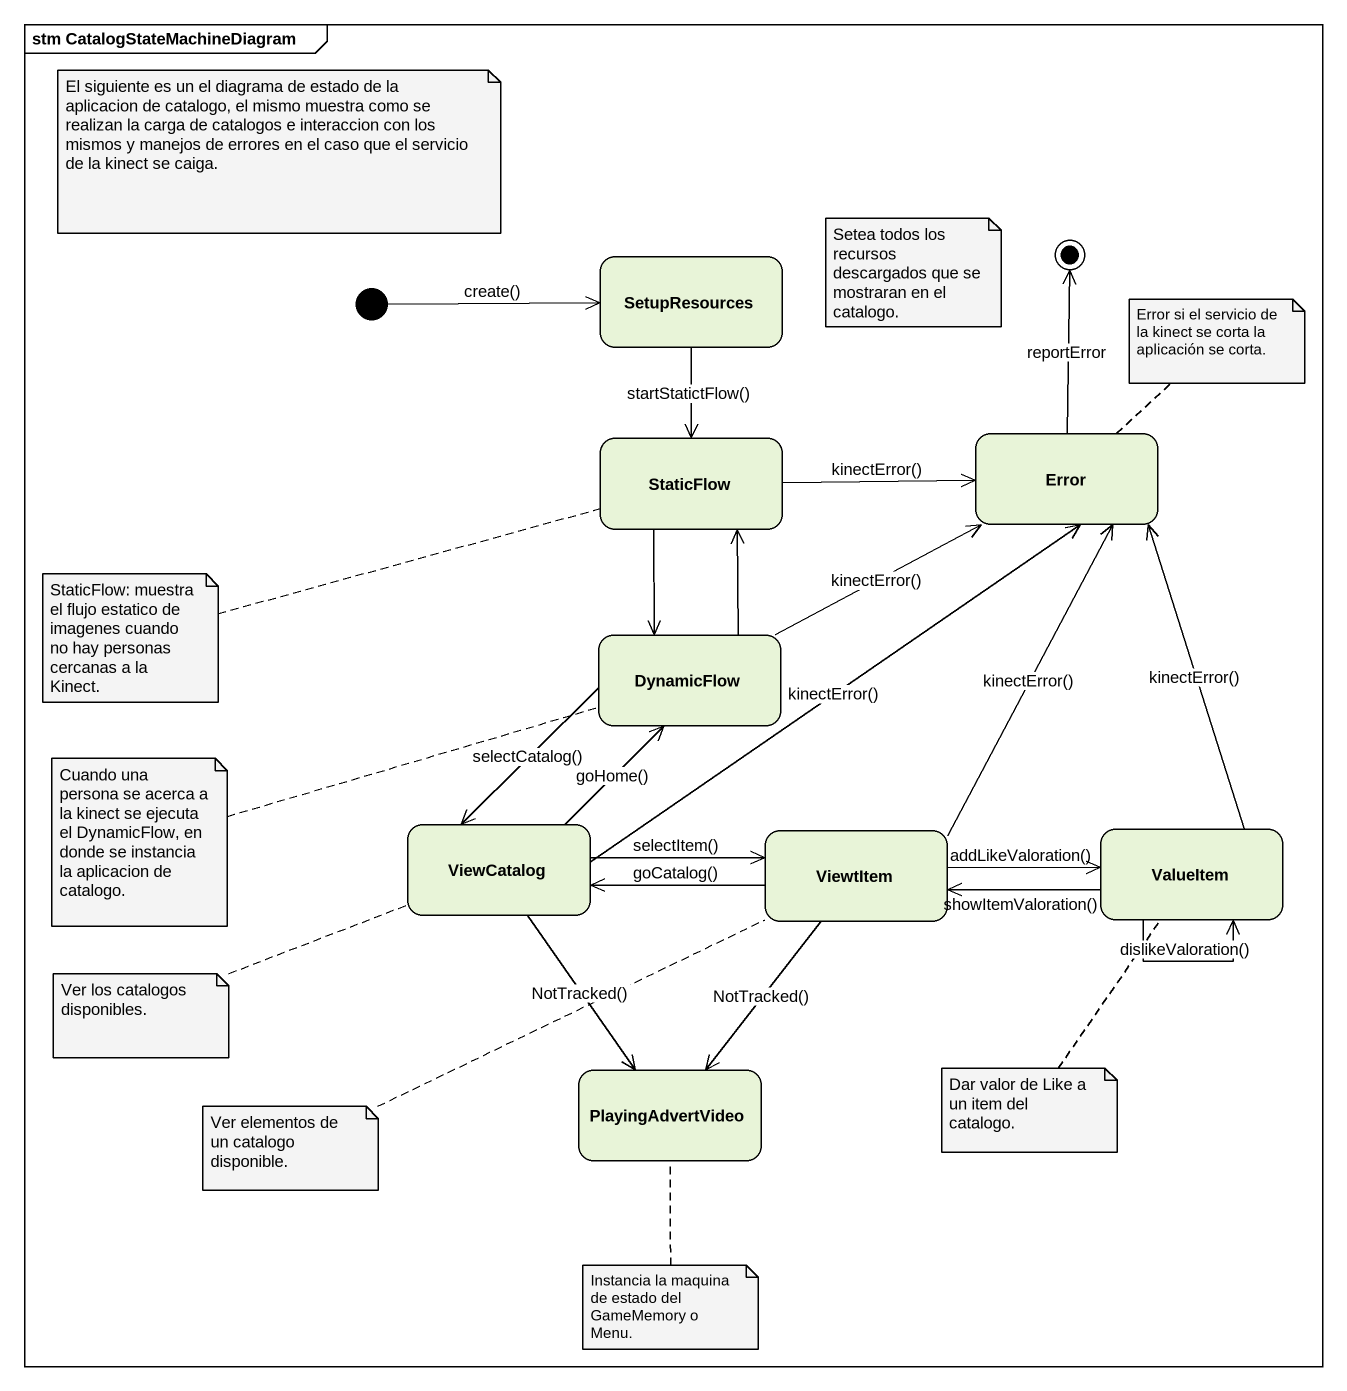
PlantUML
@startuml
mainframe stm CatalogStateMachineDiagram
hide empty description
state SetupResources
state StaticFlow
state Error
state DynamicFlow
state ViewCatalog
state ViewtItem
state ValueItem
state PlayingAdvertVideo
[*] -right-> SetupResources : create()
SetupResources --> StaticFlow : startStatictFlow()
StaticFlow -right-> Error : kinectError()
StaticFlow --> DynamicFlow
DynamicFlow -up-> StaticFlow
DynamicFlow -right-> Error : kinectError()
DynamicFlow --> ViewCatalog : selectCatalog()
ViewCatalog -up-> Error : kinectError()
ViewCatalog -up-> DynamicFlow : goHome()
ViewCatalog -right-> ViewtItem : selectItem()
ViewCatalog --> PlayingAdvertVideo : NotTracked()
ViewtItem -up-> Error : kinectError()
ViewtItem -left-> ViewCatalog : goCatalog()
ViewtItem -right-> ValueItem : addLikeValoration()
ViewtItem --> PlayingAdvertVideo : NotTracked()
ValueItem -up-> Error : kinectError()
ValueItem -left-> ViewtItem : showItemValoration()
ValueItem --> ValueItem : dislikeValoration()
Error -up-> [*] : reportError
note as N1
  El siguiente es un el diagrama de estado de la aplicacion de catalogo, el mismo muestra como se realizan la carga de catalogos e interaccion con los mismos y manejos de errores en el caso que el servicio de la kinect se caiga.
end note
note as N2
  Setea todos los recursos descargados que se mostraran en el catalogo.
end note
note top of Error : Error si el servicio de la kinect se corta la aplicación se corta.
note left of StaticFlow : StaticFlow: muestra el flujo estatico de imagenes cuando no hay personas cercanas a la Kinect.
note left of DynamicFlow : Cuando una persona se acerca a la kinect se ejecuta el DynamicFlow, en donde se instancia la aplicacion de catalogo.
note left of ViewCatalog : Ver los catalogos disponibles.
note left of ViewtItem : Ver elementos de un catalogo disponible.
note bottom of ValueItem : Dar valor de Like a un item del catalogo.
note bottom of PlayingAdvertVideo : Instancia la maquina de estado del GameMemory o Menu.
@enduml
